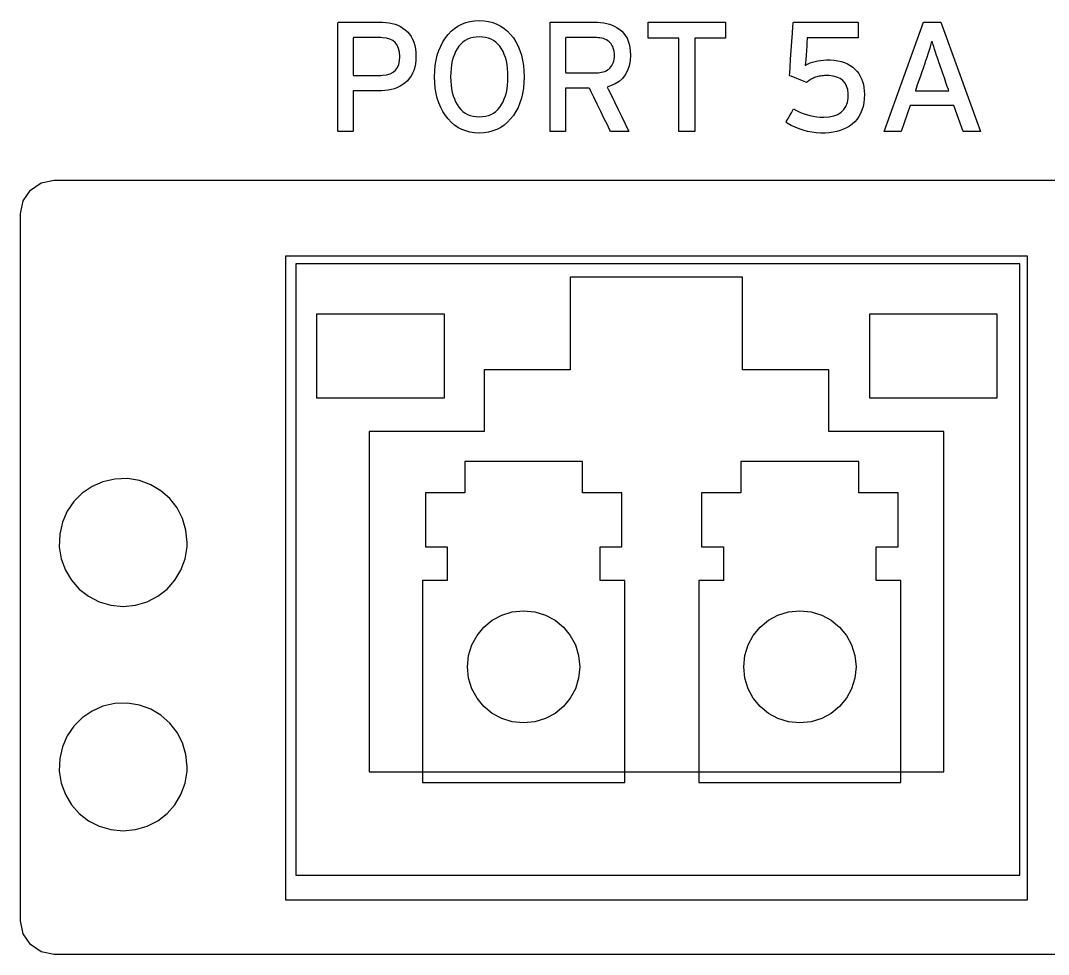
# Model space of a CAD drawing. Extents: x 1 to 47.7, y 0.2 to 33.3.
# Drawn here: x 38.603 to 39.518, y 12.679 to 13.511 of the extents above; entities that cross this region are included whole.
import ezdxf

# ---------------------------------------------------------------- set-up
doc = ezdxf.new("R2010")
doc.units = 0
doc.header["$MEASUREMENT"] = 0
for name, color, linetype in [('2_1__NONE__X', 7, 'CONTINUOUS'), ('2_2__PORTS_5A___5B_WPTP__2', 7, 'CONTINUOUS'), ('2_3__PORTS_5A___5B_WPTP__2', 7, 'CONTINUOUS'), ('2_4__PORTS_5A___5B_WPTP__1', 7, 'CONTINUOUS'), ('4_0_____DWG', 7, 'CONTINUOUS')]:
    doc.layers.add(name, color=color, linetype=linetype)

msp = doc.modelspace()

# ---------------------------------------------------------------- linework, layer by layer
at = {"layer": '2_1__NONE__X'}
msp.add_lwpolyline([(39.61087, 12.67862), (39.46295, 12.67862), (39.32289, 12.67862), (39.192, 12.67862), (39.13041, 12.67862), (39.07161, 12.67862), (39.01575, 12.67862), (38.96301, 12.67862), (38.91355, 12.67862), (38.86753, 12.67862), (38.82511, 12.67862), (38.78646, 12.67862), (38.75175, 12.67862), (38.72113, 12.67862), (38.69477, 12.67862), (38.67284, 12.67862), (38.6555, 12.67862), (38.64291, 12.67862), (38.63523, 12.67862), (38.63264, 12.67862), (38.62096, 12.68097), (38.61142, 12.6874), (38.60499, 12.69694), (38.60263, 12.70862), (38.60263, 12.71042), (38.60263, 12.71569), (38.60263, 12.72419), (38.60263, 12.73569), (38.60263, 12.76675), (38.60263, 12.80705), (38.60263, 12.85473), (38.60263, 12.90794), (38.60263, 13.0236), (38.60263, 13.13926), (38.60263, 13.19247), (38.60263, 13.24015), (38.60263, 13.28045), (38.60263, 13.31151), (38.60263, 13.32301), (38.60263, 13.33151), (38.60263, 13.33677), (38.60263, 13.33858), (38.60499, 13.35026), (38.61142, 13.3598), (38.62096, 13.36623), (38.63264, 13.36858), (38.63523, 13.36858), (38.64291, 13.36858), (38.6555, 13.36858), (38.67284, 13.36858), (38.69477, 13.36858), (38.72113, 13.36858), (38.75175, 13.36858), (38.78646, 13.36858), (38.82511, 13.36858), (38.86753, 13.36858), (38.91355, 13.36858), (38.96301, 13.36858), (39.01575, 13.36858), (39.07161, 13.36858), (39.13041, 13.36858), (39.192, 13.36858), (39.32289, 13.36858), (39.46295, 13.36858), (39.61087, 13.36858)], dxfattribs=at)
at = {"layer": '2_2__PORTS_5A___5B_WPTP__2'}
for points in [[(39.49906, 13.30112), (39.49906, 12.72698), (38.83902, 12.72698), (38.83902, 13.30112), (39.49906, 13.30112)], [(39.32255, 13.14452), (39.32255, 13.19964), (39.24575, 13.19964), (39.24575, 13.28227), (39.09222, 13.28227), (39.09222, 13.19964), (39.01545, 13.19964), (39.01545, 13.14452), (38.9131, 13.14452), (38.9131, 12.84138), (39.4249, 12.84138), (39.4249, 13.14452), (39.32255, 13.14452)], [(38.86633, 13.24912), (38.86633, 13.17476), (38.98032, 13.17476), (38.98032, 13.24912), (38.86633, 13.24912)], [(39.35858, 13.24912), (39.35858, 13.17476), (39.47256, 13.17476), (39.47256, 13.24912), (39.35858, 13.24912)]]:
    msp.add_lwpolyline(points, dxfattribs=at)
for points in [[(38.75103, 13.04575), (38.74996, 13.05679), (38.74689, 13.06712), (38.74202, 13.07653), (38.73555, 13.08481), (38.72769, 13.09177), (38.71863, 13.09719), (38.70859, 13.10089), (38.69776, 13.10265), (38.68658, 13.10229), (38.676, 13.09986), (38.66627, 13.09557), (38.65759, 13.08961), (38.65017, 13.08219), (38.64422, 13.07351), (38.63992, 13.06377), (38.6375, 13.05318), (38.63714, 13.042), (38.6389, 13.03118), (38.64259, 13.02114), (38.64802, 13.01209), (38.65497, 13.00423), (38.66325, 12.99776), (38.67265, 12.99288), (38.68297, 12.98981), (38.69401, 12.98874), (38.70506, 12.98981), (38.71538, 12.99288), (38.72479, 12.99776), (38.73307, 13.00423), (38.74003, 13.01209), (38.74546, 13.02114), (38.74915, 13.03118), (38.75091, 13.042), (38.75103, 13.04575), (38.75103, 13.04575), (38.75103, 13.04575), (38.75103, 13.04575), (38.75103, 13.04575), (38.75103, 13.04575), (38.75103, 13.04575), (38.75103, 13.04575), (38.75103, 13.04575), (38.75103, 13.04575), (38.75103, 13.04575), (38.75103, 13.04575), (38.75103, 13.04575), (38.75103, 13.04575), (38.75103, 13.04575), (38.75103, 13.04575)], [(38.75103, 12.84576), (38.74996, 12.85679), (38.74689, 12.86712), (38.74202, 12.87652), (38.73555, 12.8848), (38.72769, 12.89175), (38.71863, 12.89718), (38.70859, 12.90087), (38.69776, 12.90263), (38.68658, 12.90227), (38.676, 12.89984), (38.66627, 12.89555), (38.65759, 12.88959), (38.65017, 12.88217), (38.64422, 12.8735), (38.63992, 12.86377), (38.6375, 12.85318), (38.63714, 12.84201), (38.6389, 12.83118), (38.64259, 12.82114), (38.64802, 12.81209), (38.65497, 12.80423), (38.66325, 12.79777), (38.67265, 12.7929), (38.68297, 12.78983), (38.69401, 12.78876), (38.70506, 12.78983), (38.71538, 12.7929), (38.72479, 12.79777), (38.73307, 12.80423), (38.74003, 12.81209), (38.74546, 12.82114), (38.74915, 12.83118), (38.75091, 12.84201), (38.75103, 12.84576), (38.75103, 12.84576), (38.75103, 12.84576), (38.75103, 12.84576), (38.75103, 12.84576), (38.75103, 12.84576), (38.75103, 12.84576), (38.75103, 12.84576), (38.75103, 12.84576), (38.75103, 12.84576), (38.75103, 12.84576), (38.75103, 12.84576), (38.75103, 12.84576), (38.75103, 12.84576), (38.75103, 12.84576), (38.75103, 12.84576)]]:
    msp.add_lwpolyline(points, close=True, dxfattribs=at)
at = {"layer": '2_3__PORTS_5A___5B_WPTP__2'}
for points in [[(39.49248, 13.29415), (38.84774, 13.29415), (38.84774, 12.74936), (39.49248, 12.74936), (39.49248, 13.29415)], [(39.11871, 13.01195), (39.11871, 13.04195), (39.13818, 13.04195), (39.13818, 13.08994), (39.10319, 13.08994), (39.10319, 13.11796), (38.99818, 13.11796), (38.99818, 13.08994), (38.96319, 13.08994), (38.96319, 13.04195), (38.98269, 13.04195), (38.98269, 13.01195), (38.96069, 13.01195), (38.96069, 12.83192), (39.14071, 12.83192), (39.14071, 13.01195), (39.11871, 13.01195)], [(39.36469, 13.01195), (39.36469, 13.04195), (39.38419, 13.04195), (39.38419, 13.08994), (39.3492, 13.08994), (39.3492, 13.11796), (39.24419, 13.11796), (39.24419, 13.08994), (39.2092, 13.08994), (39.2092, 13.04195), (39.2287, 13.04195), (39.2287, 13.01195), (39.20668, 13.01195), (39.20668, 12.83192), (39.38669, 12.83192), (39.38669, 13.01195), (39.36469, 13.01195)]]:
    msp.add_lwpolyline(points, dxfattribs=at)
for points in [[(38.75103, 13.04575), (38.74996, 13.05679), (38.74689, 13.06712), (38.74202, 13.07653), (38.73555, 13.08481), (38.72769, 13.09177), (38.71863, 13.09719), (38.70859, 13.10089), (38.69776, 13.10265), (38.68658, 13.10229), (38.676, 13.09986), (38.66627, 13.09557), (38.65759, 13.08961), (38.65017, 13.08219), (38.64422, 13.07351), (38.63992, 13.06377), (38.6375, 13.05318), (38.63714, 13.042), (38.6389, 13.03118), (38.64259, 13.02114), (38.64801, 13.01209), (38.65497, 13.00423), (38.66325, 12.99776), (38.67265, 12.99288), (38.68297, 12.98981), (38.69401, 12.98874), (38.70506, 12.98981), (38.71538, 12.99288), (38.72479, 12.99776), (38.73307, 13.00423), (38.74003, 13.01209), (38.74545, 13.02114), (38.74915, 13.03118), (38.75091, 13.042), (38.75103, 13.04575), (38.75103, 13.04575), (38.75103, 13.04575), (38.75103, 13.04575), (38.75103, 13.04575), (38.75103, 13.04575), (38.75103, 13.04575), (38.75103, 13.04575), (38.75103, 13.04575), (38.75103, 13.04575), (38.75103, 13.04575), (38.75103, 13.04575), (38.75103, 13.04575), (38.75103, 13.04575), (38.75103, 13.04575), (38.75103, 13.04575)], [(39.0507, 12.88493), (39.04062, 12.88594), (39.03124, 12.88886), (39.02274, 12.89347), (39.01535, 12.89958), (39.00924, 12.90698), (39.00463, 12.91547), (39.00172, 12.92485), (39.0007, 12.93492), (39.00172, 12.945), (39.00463, 12.95439), (39.00924, 12.96289), (39.01535, 12.97029), (39.02274, 12.9764), (39.03124, 12.98101), (39.04062, 12.98393), (39.0507, 12.98494), (39.06078, 12.98393), (39.07016, 12.98101), (39.07865, 12.9764), (39.08605, 12.97029), (39.09216, 12.96289), (39.09677, 12.95439), (39.09968, 12.945), (39.10069, 12.93492), (39.09968, 12.92485), (39.09677, 12.91547), (39.09216, 12.90698), (39.08605, 12.89958), (39.07865, 12.89347), (39.07016, 12.88886), (39.06078, 12.88594)], [(39.29668, 12.88493), (39.28661, 12.88594), (39.27722, 12.88886), (39.26873, 12.89347), (39.26133, 12.89958), (39.25523, 12.90698), (39.25062, 12.91547), (39.2477, 12.92485), (39.24669, 12.93492), (39.2477, 12.945), (39.25062, 12.95439), (39.25523, 12.96289), (39.26133, 12.97029), (39.26873, 12.9764), (39.27722, 12.98101), (39.28661, 12.98393), (39.29668, 12.98494), (39.30676, 12.98393), (39.31615, 12.98101), (39.32465, 12.9764), (39.33205, 12.97029), (39.33816, 12.96289), (39.34277, 12.95439), (39.34569, 12.945), (39.34671, 12.93492), (39.34569, 12.92485), (39.34277, 12.91547), (39.33816, 12.90698), (39.33205, 12.89958), (39.32465, 12.89347), (39.31615, 12.88886), (39.30676, 12.88594)], [(38.75103, 12.84576), (38.74996, 12.85679), (38.74689, 12.86712), (38.74202, 12.87652), (38.73555, 12.8848), (38.72769, 12.89175), (38.71863, 12.89718), (38.70859, 12.90087), (38.69776, 12.90263), (38.68658, 12.90227), (38.676, 12.89984), (38.66627, 12.89555), (38.65759, 12.88959), (38.65017, 12.88217), (38.64422, 12.8735), (38.63992, 12.86377), (38.6375, 12.85318), (38.63714, 12.84201), (38.6389, 12.83118), (38.64259, 12.82114), (38.64801, 12.81209), (38.65497, 12.80423), (38.66325, 12.79777), (38.67265, 12.7929), (38.68297, 12.78983), (38.69401, 12.78876), (38.70506, 12.78983), (38.71538, 12.7929), (38.72479, 12.79777), (38.73307, 12.80423), (38.74003, 12.81209), (38.74545, 12.82114), (38.74915, 12.83118), (38.75091, 12.84201), (38.75103, 12.84576), (38.75103, 12.84576), (38.75103, 12.84576), (38.75103, 12.84576), (38.75103, 12.84576), (38.75103, 12.84576), (38.75103, 12.84576), (38.75103, 12.84576), (38.75103, 12.84576), (38.75103, 12.84576), (38.75103, 12.84576), (38.75103, 12.84576), (38.75103, 12.84576), (38.75103, 12.84576), (38.75103, 12.84576), (38.75103, 12.84576)]]:
    msp.add_lwpolyline(points, close=True, dxfattribs=at)
at = {"layer": '2_4__PORTS_5A___5B_WPTP__1'}
for points in [[(39.49248, 13.29415), (38.84774, 13.29415), (38.84774, 12.74936), (39.49248, 12.74936), (39.49248, 13.29415)], [(39.11871, 13.01195), (39.11871, 13.04195), (39.13818, 13.04195), (39.13818, 13.08994), (39.10319, 13.08994), (39.10319, 13.11796), (38.99818, 13.11796), (38.99818, 13.08994), (38.96319, 13.08994), (38.96319, 13.04195), (38.98269, 13.04195), (38.98269, 13.01195), (38.96069, 13.01195), (38.96069, 12.83192), (39.14071, 12.83192), (39.14071, 13.01195), (39.11871, 13.01195)], [(39.36469, 13.01195), (39.36469, 13.04195), (39.38419, 13.04195), (39.38419, 13.08994), (39.3492, 13.08994), (39.3492, 13.11796), (39.24419, 13.11796), (39.24419, 13.08994), (39.2092, 13.08994), (39.2092, 13.04195), (39.2287, 13.04195), (39.2287, 13.01195), (39.20668, 13.01195), (39.20668, 12.83192), (39.38669, 12.83192), (39.38669, 13.01195), (39.36469, 13.01195)]]:
    msp.add_lwpolyline(points, dxfattribs=at)
for points in [[(38.75103, 13.04575), (38.74996, 13.05679), (38.74689, 13.06712), (38.74202, 13.07653), (38.73555, 13.08481), (38.72769, 13.09177), (38.71863, 13.09719), (38.70859, 13.10089), (38.69776, 13.10265), (38.68658, 13.10229), (38.676, 13.09986), (38.66627, 13.09557), (38.65759, 13.08961), (38.65017, 13.08219), (38.64422, 13.07351), (38.63992, 13.06377), (38.6375, 13.05318), (38.63714, 13.042), (38.6389, 13.03118), (38.64259, 13.02114), (38.64801, 13.01209), (38.65497, 13.00423), (38.66325, 12.99776), (38.67265, 12.99288), (38.68297, 12.98981), (38.69401, 12.98874), (38.70506, 12.98981), (38.71538, 12.99288), (38.72479, 12.99776), (38.73307, 13.00423), (38.74003, 13.01209), (38.74545, 13.02114), (38.74915, 13.03118), (38.75091, 13.042), (38.75103, 13.04575), (38.75103, 13.04575), (38.75103, 13.04575), (38.75103, 13.04575), (38.75103, 13.04575), (38.75103, 13.04575), (38.75103, 13.04575), (38.75103, 13.04575), (38.75103, 13.04575), (38.75103, 13.04575), (38.75103, 13.04575), (38.75103, 13.04575), (38.75103, 13.04575), (38.75103, 13.04575), (38.75103, 13.04575), (38.75103, 13.04575)], [(39.0507, 12.88493), (39.04062, 12.88594), (39.03124, 12.88886), (39.02274, 12.89347), (39.01535, 12.89958), (39.00924, 12.90698), (39.00463, 12.91547), (39.00172, 12.92485), (39.0007, 12.93492), (39.00172, 12.945), (39.00463, 12.95439), (39.00924, 12.96289), (39.01535, 12.97029), (39.02274, 12.9764), (39.03124, 12.98101), (39.04062, 12.98393), (39.0507, 12.98494), (39.06078, 12.98393), (39.07016, 12.98101), (39.07865, 12.9764), (39.08605, 12.97029), (39.09216, 12.96289), (39.09677, 12.95439), (39.09968, 12.945), (39.10069, 12.93492), (39.09968, 12.92485), (39.09677, 12.91547), (39.09216, 12.90698), (39.08605, 12.89958), (39.07865, 12.89347), (39.07016, 12.88886), (39.06078, 12.88594)], [(39.29668, 12.88493), (39.28661, 12.88594), (39.27722, 12.88886), (39.26873, 12.89347), (39.26133, 12.89958), (39.25523, 12.90698), (39.25062, 12.91547), (39.2477, 12.92485), (39.24669, 12.93492), (39.2477, 12.945), (39.25062, 12.95439), (39.25523, 12.96289), (39.26133, 12.97029), (39.26873, 12.9764), (39.27722, 12.98101), (39.28661, 12.98393), (39.29668, 12.98494), (39.30676, 12.98393), (39.31615, 12.98101), (39.32465, 12.9764), (39.33205, 12.97029), (39.33816, 12.96289), (39.34277, 12.95439), (39.34569, 12.945), (39.34671, 12.93492), (39.34569, 12.92485), (39.34277, 12.91547), (39.33816, 12.90698), (39.33205, 12.89958), (39.32465, 12.89347), (39.31615, 12.88886), (39.30676, 12.88594)], [(38.75103, 12.84576), (38.74996, 12.85679), (38.74689, 12.86712), (38.74202, 12.87652), (38.73555, 12.8848), (38.72769, 12.89175), (38.71863, 12.89718), (38.70859, 12.90087), (38.69776, 12.90263), (38.68658, 12.90227), (38.676, 12.89984), (38.66627, 12.89555), (38.65759, 12.88959), (38.65017, 12.88217), (38.64422, 12.8735), (38.63992, 12.86377), (38.6375, 12.85318), (38.63714, 12.84201), (38.6389, 12.83118), (38.64259, 12.82114), (38.64801, 12.81209), (38.65497, 12.80423), (38.66325, 12.79777), (38.67265, 12.7929), (38.68297, 12.78983), (38.69401, 12.78876), (38.70506, 12.78983), (38.71538, 12.7929), (38.72479, 12.79777), (38.73307, 12.80423), (38.74003, 12.81209), (38.74545, 12.82114), (38.74915, 12.83118), (38.75091, 12.84201), (38.75103, 12.84576), (38.75103, 12.84576), (38.75103, 12.84576), (38.75103, 12.84576), (38.75103, 12.84576), (38.75103, 12.84576), (38.75103, 12.84576), (38.75103, 12.84576), (38.75103, 12.84576), (38.75103, 12.84576), (38.75103, 12.84576), (38.75103, 12.84576), (38.75103, 12.84576), (38.75103, 12.84576), (38.75103, 12.84576), (38.75103, 12.84576)]]:
    msp.add_lwpolyline(points, close=True, dxfattribs=at)
at = {"layer": '4_0_____DWG'}
for points in [[(38.95477, 13.4789), (38.95462, 13.4755), (38.95424, 13.4723), (38.95364, 13.46929), (38.95279, 13.46648), (38.95172, 13.46386), (38.95042, 13.46144), (38.94888, 13.45921), (38.94711, 13.45719), (38.94514, 13.45536), (38.94302, 13.45374), (38.94074, 13.45233), (38.93832, 13.45114), (38.93575, 13.45016), (38.93302, 13.44939), (38.93015, 13.44883), (38.92712, 13.44849), (38.92395, 13.44836), (38.92284, 13.44836), (38.92051, 13.44836), (38.91706, 13.44836), (38.91294, 13.44836), (38.90865, 13.44836), (38.90464, 13.44836), (38.90139, 13.44836), (38.89938, 13.44836), (38.89895, 13.4482), (38.89895, 13.44599), (38.89895, 13.44174), (38.89895, 13.43615), (38.89895, 13.42989), (38.89895, 13.42368), (38.89895, 13.4182), (38.89895, 13.41414), (38.89895, 13.41221), (38.89863, 13.41214), (38.89741, 13.41214), (38.89553, 13.41214), (38.89325, 13.41214), (38.89084, 13.41214), (38.88856, 13.41214), (38.88667, 13.41214), (38.88545, 13.41214), (38.88513, 13.41233), (38.88513, 13.41752), (38.88513, 13.4284), (38.88513, 13.44311), (38.88513, 13.45978), (38.88513, 13.47656), (38.88513, 13.49158), (38.88513, 13.50297), (38.88513, 13.50889), (38.88581, 13.50932), (38.88903, 13.50932), (38.89422, 13.50932), (38.90063, 13.50932), (38.9075, 13.50932), (38.91407, 13.50932), (38.9196, 13.50932), (38.92332, 13.50932), (38.92485, 13.50932), (38.92788, 13.50919), (38.93078, 13.50886), (38.93354, 13.50833), (38.93616, 13.50759), (38.93864, 13.50665), (38.94099, 13.50551), (38.94321, 13.50416), (38.94529, 13.50261), (38.94723, 13.50082), (38.94897, 13.49881), (38.95048, 13.49659), (38.95177, 13.49416), (38.95282, 13.49153), (38.95365, 13.48868), (38.95425, 13.48563), (38.95462, 13.48237)], [(39.05107, 13.46076), (39.05089, 13.45559), (39.05043, 13.45067), (39.04968, 13.44599), (39.04865, 13.44157), (39.04732, 13.4374), (39.04571, 13.43347), (39.04381, 13.4298), (39.04162, 13.42637), (39.03913, 13.42317), (39.0364, 13.42029), (39.03344, 13.41778), (39.03027, 13.41564), (39.02688, 13.41388), (39.02327, 13.4125), (39.01944, 13.41148), (39.0154, 13.41084), (39.01114, 13.41058), (39.0069, 13.41084), (39.00289, 13.41148), (38.9991, 13.4125), (38.99553, 13.41388), (38.99219, 13.41564), (38.98907, 13.41778), (38.98617, 13.42029), (38.98349, 13.42317), (38.981, 13.42637), (38.97876, 13.4298), (38.97681, 13.43347), (38.97516, 13.4374), (38.9738, 13.44157), (38.97274, 13.44599), (38.97197, 13.45067), (38.9715, 13.45559), (38.97133, 13.46076), (38.9715, 13.46594), (38.97197, 13.47087), (38.97274, 13.47555), (38.9738, 13.48), (38.97516, 13.4842), (38.97681, 13.48815), (38.97876, 13.49186), (38.981, 13.49533), (38.98349, 13.49853), (38.98617, 13.50137), (38.98907, 13.50384), (38.99219, 13.50594), (38.99553, 13.50766), (38.9991, 13.50902), (39.00289, 13.51001), (39.0069, 13.51063), (39.01114, 13.51088), (39.0154, 13.51063), (39.01944, 13.51001), (39.02327, 13.50902), (39.02688, 13.50766), (39.03027, 13.50594), (39.03344, 13.50384), (39.0364, 13.50137), (39.03913, 13.49853), (39.04162, 13.49533), (39.04381, 13.49186), (39.04571, 13.48815), (39.04732, 13.4842), (39.04865, 13.48), (39.04968, 13.47555), (39.05043, 13.47087), (39.05089, 13.46594)], [(39.14581, 13.48026), (39.14545, 13.4751), (39.14456, 13.47044), (39.14313, 13.46626), (39.14117, 13.46257), (39.13867, 13.45937), (39.13564, 13.45666), (39.13207, 13.45444), (39.12797, 13.45271), (39.12518, 13.45165), (39.12637, 13.4492), (39.12861, 13.44456), (39.13156, 13.43847), (39.13484, 13.43168), (39.13811, 13.42493), (39.14101, 13.41894), (39.14317, 13.41447), (39.14424, 13.41225), (39.14397, 13.41214), (39.14261, 13.41214), (39.14045, 13.41214), (39.13782, 13.41214), (39.135, 13.41214), (39.13231, 13.41214), (39.13005, 13.41214), (39.12851, 13.41214), (39.128, 13.41215), (39.12719, 13.41382), (39.12526, 13.41781), (39.12255, 13.42339), (39.11942, 13.42985), (39.11621, 13.43647), (39.11327, 13.44254), (39.11094, 13.44734), (39.10958, 13.45015), (39.10919, 13.4506), (39.10775, 13.4506), (39.10518, 13.4506), (39.10188, 13.4506), (39.09822, 13.4506), (39.09463, 13.4506), (39.09148, 13.4506), (39.08918, 13.4506), (39.08812, 13.4506), (39.08809, 13.44963), (39.08809, 13.4462), (39.08809, 13.44098), (39.08809, 13.43469), (39.08809, 13.42804), (39.08809, 13.42175), (39.08809, 13.41653), (39.08809, 13.41311), (39.08808, 13.41214), (39.08739, 13.41214), (39.08589, 13.41214), (39.08385, 13.41214), (39.08151, 13.41214), (39.07914, 13.41214), (39.07699, 13.41214), (39.07532, 13.41214), (39.07438, 13.41214), (39.07427, 13.41325), (39.07427, 13.42036), (39.07427, 13.43249), (39.07427, 13.44782), (39.07427, 13.46456), (39.07427, 13.48088), (39.07427, 13.49499), (39.07427, 13.50506), (39.07427, 13.50929), (39.07555, 13.50932), (39.07943, 13.50932), (39.08517, 13.50932), (39.09199, 13.50932), (39.09912, 13.50932), (39.1058, 13.50932), (39.11125, 13.50932), (39.11472, 13.50932), (39.11635, 13.50931), (39.11923, 13.50917), (39.12199, 13.50884), (39.12464, 13.50832), (39.12718, 13.50762), (39.12961, 13.50674), (39.13192, 13.50567), (39.13413, 13.50441), (39.13622, 13.50297), (39.13819, 13.50131), (39.13995, 13.49943), (39.14148, 13.49734), (39.14278, 13.49503), (39.14384, 13.4925), (39.14468, 13.48976), (39.14529, 13.48681), (39.14566, 13.48364)], [(39.35421, 13.44514), (39.35405, 13.44124), (39.35363, 13.43758), (39.35295, 13.43416), (39.352, 13.43098), (39.3508, 13.42803), (39.34933, 13.42532), (39.3476, 13.42285), (39.34561, 13.42062), (39.34337, 13.41862), (39.34094, 13.41685), (39.33834, 13.4153), (39.33557, 13.41397), (39.33263, 13.41286), (39.32952, 13.41197), (39.32624, 13.41129), (39.32278, 13.41084), (39.31916, 13.41061), (39.31528, 13.4106), (39.3113, 13.41084), (39.3074, 13.41132), (39.30356, 13.41206), (39.29979, 13.41304), (39.2961, 13.41427), (39.29247, 13.41575), (39.28891, 13.41748), (39.28542, 13.41946), (39.28439, 13.42038), (39.28492, 13.42132), (39.28578, 13.42284), (39.28686, 13.42473), (39.28802, 13.42677), (39.28914, 13.42875), (39.29011, 13.43046), (39.29081, 13.43169), (39.29111, 13.43221), (39.29371, 13.43079), (39.29666, 13.42937), (39.29963, 13.42813), (39.30261, 13.42708), (39.30562, 13.42622), (39.30864, 13.42555), (39.31168, 13.42507), (39.31474, 13.42478), (39.31804, 13.42469), (39.32275, 13.42505), (39.32689, 13.42592), (39.33046, 13.42729), (39.33345, 13.42915), (39.33587, 13.43151), (39.33772, 13.43438), (39.33899, 13.43774), (39.33969, 13.4416), (39.33979, 13.44575), (39.3393, 13.44934), (39.33834, 13.45247), (39.33691, 13.45516), (39.33499, 13.45739), (39.33261, 13.45917), (39.32975, 13.4605), (39.32641, 13.46138), (39.3226, 13.46181), (39.32002, 13.46185), (39.31873, 13.46181), (39.31747, 13.46173), (39.31625, 13.46161), (39.31507, 13.46145), (39.31393, 13.46125), (39.31282, 13.46102), (39.31175, 13.46074), (39.31072, 13.46043), (39.30973, 13.46004), (39.30876, 13.45962), (39.30781, 13.45916), (39.30689, 13.45867), (39.30598, 13.45814), (39.30509, 13.45759), (39.30422, 13.457), (39.30337, 13.45639), (39.30253, 13.45574), (39.30199, 13.45596), (39.30054, 13.45654), (39.29846, 13.45739), (39.29601, 13.45839), (39.29345, 13.45943), (39.29105, 13.4604), (39.28909, 13.4612), (39.28782, 13.46172), (39.2875, 13.46194), (39.28766, 13.46436), (39.28801, 13.46944), (39.28847, 13.47635), (39.28901, 13.48423), (39.28956, 13.49226), (39.29006, 13.49959), (39.29045, 13.50537), (39.29068, 13.50877), (39.29115, 13.50932), (39.2949, 13.50932), (39.30168, 13.50932), (39.31045, 13.50932), (39.32019, 13.50932), (39.32987, 13.50932), (39.33848, 13.50932), (39.34497, 13.50932), (39.34832, 13.50932), (39.34856, 13.50909), (39.34856, 13.50801), (39.34856, 13.50626), (39.34856, 13.5041), (39.34856, 13.50175), (39.34856, 13.49947), (39.34856, 13.4975), (39.34856, 13.4961), (39.34856, 13.4955), (39.34727, 13.49549), (39.34318, 13.49549), (39.33709, 13.49549), (39.32979, 13.49549), (39.32209, 13.49549), (39.31479, 13.49549), (39.3087, 13.49549), (39.30462, 13.49549), (39.30332, 13.49548), (39.30324, 13.4944), (39.30305, 13.49189), (39.30279, 13.48838), (39.30249, 13.48431), (39.30218, 13.48012), (39.30189, 13.47624), (39.30166, 13.47312), (39.30152, 13.4712), (39.30208, 13.47116), (39.30395, 13.47217), (39.30595, 13.47305), (39.30807, 13.47382), (39.31031, 13.47446), (39.31268, 13.47497), (39.31517, 13.47537), (39.31779, 13.47564), (39.32053, 13.47578), (39.32382, 13.47576), (39.32731, 13.4755), (39.33059, 13.47503), (39.33366, 13.47433), (39.33651, 13.47343), (39.33914, 13.4723), (39.34157, 13.47096), (39.34378, 13.46941), (39.34578, 13.46763), (39.34755, 13.46567), (39.34911, 13.46357), (39.35046, 13.46134), (39.35161, 13.45897), (39.35254, 13.45647), (39.35327, 13.45384), (39.35379, 13.45107), (39.3541, 13.44817)], [(38.9404, 13.4789), (38.94008, 13.4827), (38.9393, 13.48602), (38.93806, 13.48884), (38.93636, 13.49117), (38.93421, 13.49302), (38.9316, 13.49437), (38.92853, 13.49523), (38.92501, 13.49561), (38.92357, 13.49563), (38.92113, 13.49563), (38.91741, 13.49563), (38.91299, 13.49563), (38.90839, 13.49563), (38.90419, 13.49563), (38.90091, 13.49563), (38.89913, 13.49563), (38.89895, 13.49511), (38.89895, 13.49229), (38.89895, 13.48764), (38.89895, 13.48189), (38.89895, 13.47578), (38.89895, 13.47003), (38.89895, 13.46538), (38.89895, 13.46256), (38.89913, 13.46204), (38.90091, 13.46204), (38.90419, 13.46204), (38.90839, 13.46204), (38.91299, 13.46204), (38.91741, 13.46204), (38.92113, 13.46204), (38.92357, 13.46204), (38.92503, 13.46207), (38.92863, 13.46247), (38.93175, 13.46336), (38.9344, 13.46474), (38.93656, 13.4666), (38.93824, 13.46895), (38.93944, 13.47178), (38.94016, 13.4751)], [(39.0367, 13.46076), (39.03661, 13.46458), (39.03635, 13.4682), (39.0359, 13.47163), (39.03528, 13.47485), (39.03448, 13.47788), (39.03349, 13.48071), (39.03233, 13.48335), (39.031, 13.48578), (39.02947, 13.48799), (39.02777, 13.48992), (39.0259, 13.49161), (39.02386, 13.49304), (39.02166, 13.49421), (39.01928, 13.49513), (39.01673, 13.4958), (39.01402, 13.49621), (39.01114, 13.49637), (39.00831, 13.49621), (39.00564, 13.4958), (39.00314, 13.49513), (39.0008, 13.49421), (38.99862, 13.49304), (38.9966, 13.49161), (38.99475, 13.48992), (38.99305, 13.48799), (38.99152, 13.48578), (38.99015, 13.48335), (38.98897, 13.48071), (38.98797, 13.47788), (38.98715, 13.47485), (38.98651, 13.47163), (38.98606, 13.4682), (38.98578, 13.46458), (38.98569, 13.46076), (38.98578, 13.45699), (38.98606, 13.45341), (38.98651, 13.45002), (38.98715, 13.44683), (38.98797, 13.44384), (38.98897, 13.44103), (38.99015, 13.43842), (38.99152, 13.436), (38.99305, 13.43375), (38.99475, 13.43172), (38.9966, 13.42996), (38.99862, 13.42847), (39.0008, 13.42725), (39.00314, 13.4263), (39.00564, 13.42562), (39.00831, 13.42522), (39.01114, 13.42508), (39.01402, 13.42522), (39.01673, 13.42562), (39.01928, 13.4263), (39.02166, 13.42725), (39.02386, 13.42847), (39.0259, 13.42996), (39.02777, 13.43172), (39.02947, 13.43375), (39.031, 13.436), (39.03233, 13.43842), (39.03349, 13.44103), (39.03448, 13.44384), (39.03528, 13.44683), (39.0359, 13.45002), (39.03635, 13.45341), (39.03661, 13.45699)], [(39.13158, 13.47985), (39.13149, 13.48165), (39.13128, 13.48334), (39.13097, 13.48492), (39.13053, 13.48638), (39.12999, 13.48774), (39.12932, 13.48898), (39.12855, 13.49012), (39.12766, 13.49114), (39.12665, 13.49208), (39.12554, 13.49292), (39.12435, 13.49365), (39.12306, 13.49427), (39.12168, 13.49477), (39.12022, 13.49516), (39.11867, 13.49543), (39.11702, 13.49558), (39.11552, 13.49563), (39.11417, 13.49563), (39.11113, 13.49563), (39.10694, 13.49563), (39.10217, 13.49563), (39.09736, 13.49563), (39.09306, 13.49563), (39.08982, 13.49563), (39.08819, 13.49563), (39.08809, 13.49499), (39.08809, 13.49226), (39.08809, 13.48797), (39.08809, 13.48273), (39.08809, 13.47718), (39.08809, 13.47194), (39.08809, 13.46764), (39.08809, 13.46492), (39.08819, 13.46428), (39.08982, 13.46428), (39.09306, 13.46428), (39.09736, 13.46428), (39.10217, 13.46428), (39.10694, 13.46428), (39.11113, 13.46428), (39.11417, 13.46428), (39.11552, 13.46428), (39.117, 13.46432), (39.11862, 13.46447), (39.12015, 13.46473), (39.12159, 13.46509), (39.12295, 13.46557), (39.12423, 13.46615), (39.12542, 13.46685), (39.12652, 13.46765), (39.12755, 13.46855), (39.12846, 13.46956), (39.12926, 13.47069), (39.12994, 13.47193), (39.13051, 13.47329), (39.13095, 13.47475), (39.13128, 13.47634), (39.13149, 13.47804)], [(39.42163, 13.47059), (39.42055, 13.47379), (39.41951, 13.47685), (39.41854, 13.47979), (39.41761, 13.4826), (39.41674, 13.48527), (39.41592, 13.48782), (39.41515, 13.49024), (39.41444, 13.49253), (39.41379, 13.4912), (39.4131, 13.48885), (39.41234, 13.48635), (39.41152, 13.48372), (39.41064, 13.48095), (39.40969, 13.47803), (39.40869, 13.47498), (39.40762, 13.47178), (39.40705, 13.47012), (39.4064, 13.46825), (39.40533, 13.46517), (39.40401, 13.46136), (39.4026, 13.45731), (39.40128, 13.4535), (39.40021, 13.45042), (39.39956, 13.44855), (39.39965, 13.44821), (39.40176, 13.44821), (39.40564, 13.44821), (39.41063, 13.44821), (39.41607, 13.44821), (39.42132, 13.44821), (39.42572, 13.44821), (39.42862, 13.44821), (39.4294, 13.44825), (39.42896, 13.44951), (39.42804, 13.45218), (39.42678, 13.45578), (39.42538, 13.45981), (39.42399, 13.4638), (39.42279, 13.46725), (39.42195, 13.46968)]]:
    msp.add_lwpolyline(points, close=True, dxfattribs=at)
for points in [[(39.20304, 13.49508), (39.20304, 13.41214), (39.18895, 13.41214), (39.18895, 13.49508), (39.16149, 13.49508), (39.16149, 13.50932), (39.23054, 13.50932), (39.23054, 13.49508), (39.20304, 13.49508)], [(39.44203, 13.41214), (39.43389, 13.4352), (39.39497, 13.4352), (39.38691, 13.41214), (39.37177, 13.41214), (39.40677, 13.50932), (39.42223, 13.50932), (39.45763, 13.41214), (39.44203, 13.41214)]]:
    msp.add_lwpolyline(points, dxfattribs=at)

doc.saveas('drawing.dxf')
